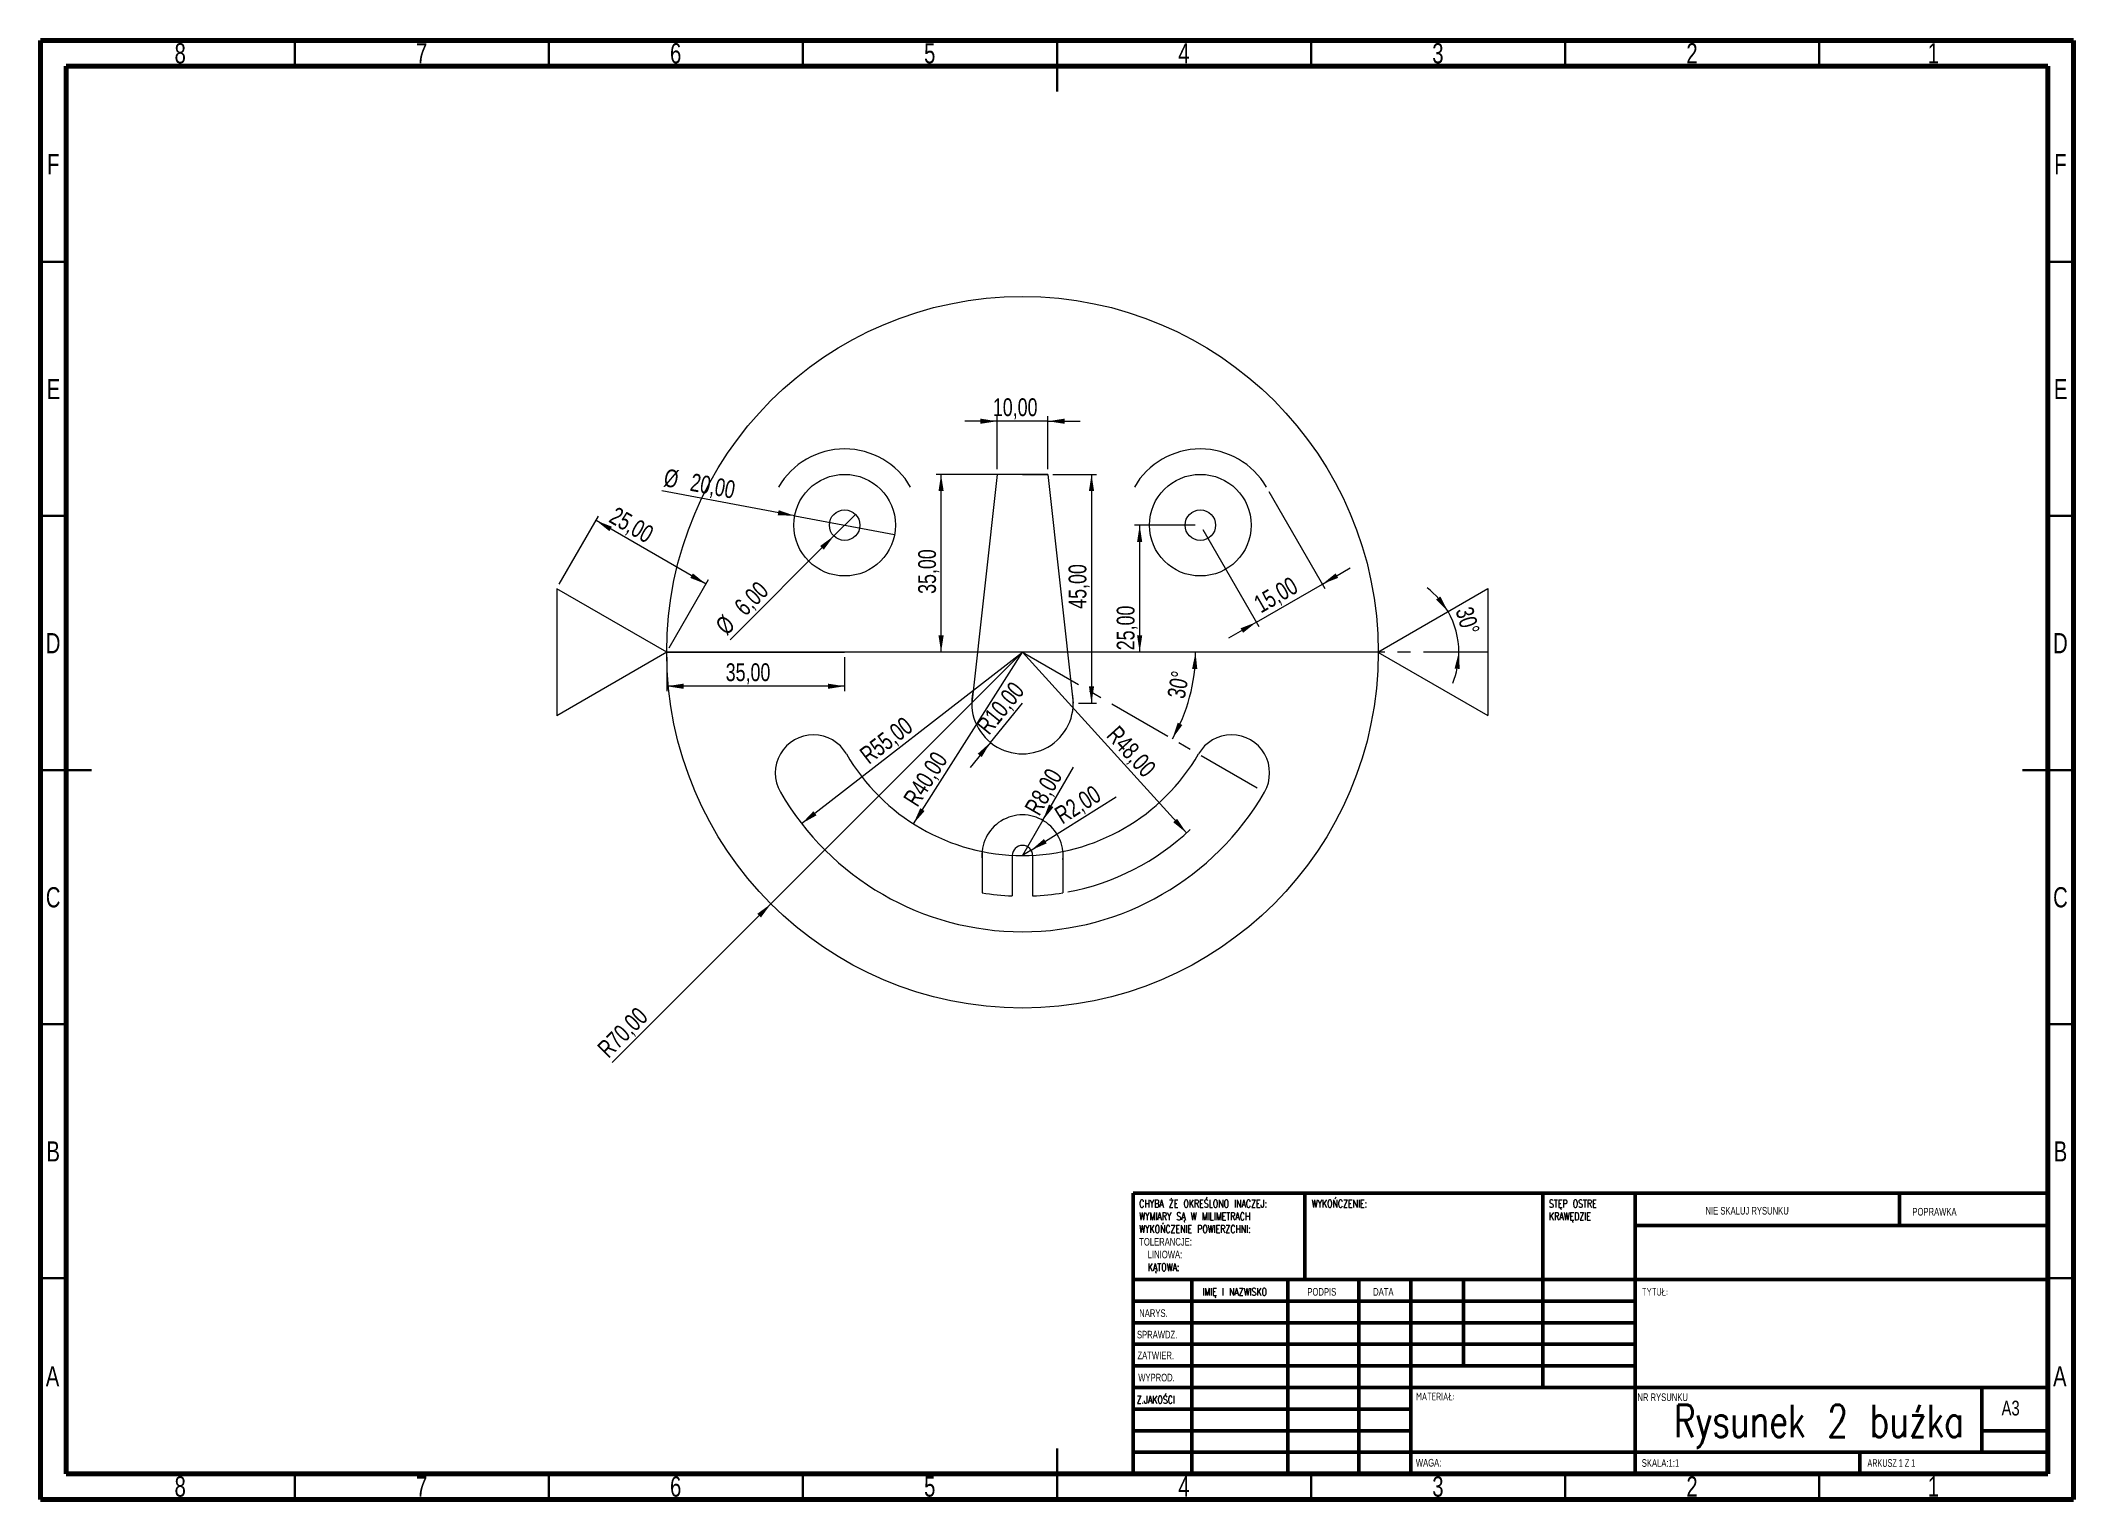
# Model space of a CAD drawing. Header units: millimetres. Extents: x 15 to 415, y 5 to 292.
import ezdxf

# ---------------------------------------------------------------- set-up
doc = ezdxf.new("R2010")
doc.units = ezdxf.units.MM
doc.linetypes.add('CENTERX2', pattern=[20.32, 12.7, -2.54, 2.54, -2.54])
doc.styles.add('SLDTEXTSTYLE0', font='TXT', dxfattribs={"width": 0.75})
doc.styles.add('SLDTEXTSTYLE1', font='TXT', dxfattribs={"width": 0.75, "bigfont": 'bigfont'})
doc.styles.add('SLDTEXTSTYLE2', font='TXT', dxfattribs={"width": 0.6875})
doc.dimstyles.new('SLDDIMSTYLE0', dxfattribs={"dimtxt": 3.5, "dimasz": 3.302, "dimexe": 0, "dimexo": 0.0625, "dimgap": 0.875, "dimtad": 1, "dimrnd": 1e-09, "dimzin": 12, "dimdsep": 46, "dimtxsty": 'SLDTEXTSTYLE0', "dimsah": 1, "dimcen": 0, "dimadec": 0, "dimazin": 3, "dimtfac": 1, "dimtofl": 0, "dimtmove": 0, "dimatfit": 3, "dimfxl": 0, "dimfrac": 2, "dimtolj": 1, "dimtzin": 12, "dimarcsym": 0})
doc.dimstyles.new('SLDDIMSTYLE1', dxfattribs={"dimtxt": 3.5, "dimasz": 3.302, "dimexe": 0, "dimexo": 0.0625, "dimgap": 0.875, "dimtad": 1, "dimrnd": 1e-09, "dimzin": 12, "dimdsep": 46, "dimtxsty": 'SLDTEXTSTYLE0', "dimsah": 1, "dimcen": 0.09, "dimadec": 0, "dimazin": 3, "dimtfac": 1, "dimtmove": 0, "dimatfit": 0, "dimfxl": 0, "dimfrac": 2, "dimtolj": 1, "dimtzin": 12, "dimarcsym": 0})
doc.dimstyles.new('SLDDIMSTYLE2', dxfattribs={"dimtxt": 3.5, "dimasz": 3.302, "dimexe": 0, "dimexo": 0.0625, "dimgap": 0.875, "dimtad": 1, "dimrnd": 1e-09, "dimzin": 12, "dimdsep": 46, "dimtxsty": 'SLDTEXTSTYLE0', "dimsah": 1, "dimcen": 0, "dimadec": 0, "dimazin": 3, "dimtfac": 1, "dimtofl": 0, "dimtmove": 0, "dimatfit": 3, "dimfxl": 0, "dimfrac": 2, "dimtolj": 1, "dimtzin": 12, "dimarcsym": 0})
doc.dimstyles.new('SLDDIMSTYLE3', dxfattribs={"dimtxt": 3.5, "dimasz": 3.302, "dimexe": 0, "dimexo": 0.0625, "dimgap": 0.875, "dimtad": 1, "dimrnd": 1e-09, "dimzin": 12, "dimdsep": 46, "dimtxsty": 'SLDTEXTSTYLE0', "dimsah": 1, "dimcen": 0.09, "dimadec": 0, "dimazin": 3, "dimtfac": 1, "dimtofl": 0, "dimtmove": 0, "dimatfit": 3, "dimfxl": 0, "dimfrac": 2, "dimtolj": 1, "dimtzin": 12, "dimarcsym": 0})
doc.dimstyles.new('SLDDIMSTYLE4', dxfattribs={"dimtxt": 3.5, "dimasz": 3.302, "dimexe": 0, "dimexo": 0.0625, "dimgap": 0.875, "dimtad": 1, "dimrnd": 1e-09, "dimzin": 12, "dimdsep": 46, "dimtxsty": 'SLDTEXTSTYLE0', "dimblk1": 'NONE', "dimsah": 1, "dimcen": 0, "dimadec": 0, "dimazin": 3, "dimtfac": 1, "dimtmove": 0, "dimatfit": 3, "dimldrblk": 'NONE', "dimfxl": 0, "dimfrac": 2, "dimtolj": 1, "dimtzin": 12, "dimarcsym": 0})
doc.dimstyles.new('SLDDIMSTYLE5', dxfattribs={"dimtxt": 3.5, "dimasz": 3.302, "dimexe": 0, "dimexo": 0.0625, "dimgap": 0.875, "dimtad": 1, "dimdec": 4, "dimzin": 12, "dimdsep": 46, "dimtxsty": 'SLDTEXTSTYLE0', "dimsah": 1, "dimcen": 0.09, "dimazin": 3, "dimtfac": 1, "dimtofl": 0, "dimtmove": 0, "dimatfit": 3, "dimfxl": 0, "dimfrac": 2, "dimtolj": 1, "dimtzin": 12, "dimarcsym": 0})

# ---------------------------------------------------------------- blocks, each defined once
blk = doc.blocks.new('_D')
at = {"color": 7, "linetype": 'Continuous', "lineweight": 0}
for q in [(208.21, 171.67), (127.46, 90.92)]:
    blk.add_line((158.71, 122.17), q, dxfattribs=at)
at = {"color": 7, "linetype": 'Continuous', "lineweight": 18}
blk.add_solid([(158.71, 122.17), (156.02, 120.2), (156.74, 119.48)], dxfattribs=at)
at = {"color": 7, "linetype": 'Continuous', "lineweight": 18, "insert": (124.27, 94.11), "char_height": 3.5, "attachment_point": 1, "rotation": 45, "style": 'SLDTEXTSTYLE0'}
blk.add_mtext('R70,00', dxfattribs=at)
blk = doc.blocks.new('_D_1')
at = {"color": 7, "linetype": 'Continuous', "lineweight": 0}
for p, q in [((117.06, 185.04), (124.8, 198.45)), ((145.95, 185.08), (124.3, 197.58)), ((138.71, 172.54), (146.45, 185.95))]:
    blk.add_line(p, q, dxfattribs=at)
at = {"color": 7, "linetype": 'Continuous', "lineweight": 18}
for points in [[(124.3, 197.58), (126.91, 195.49), (127.41, 196.37)], [(145.95, 185.08), (143.35, 187.17), (142.84, 186.29)]]:
    blk.add_solid(points, dxfattribs=at)
at = {"color": 7, "linetype": 'Continuous', "lineweight": 18, "insert": (128.36, 200.44), "char_height": 3.5, "attachment_point": 1, "rotation": 330, "style": 'SLDTEXTSTYLE0'}
blk.add_mtext('25,00', dxfattribs=at)
blk = doc.blocks.new('_D_2')
at = {"color": 7, "linetype": 'Continuous', "lineweight": 0}
for q in [(226.62, 143.23), (208.21, 131.67)]:
    blk.add_line((209.9, 132.73), q, dxfattribs=at)
at = {"color": 7, "linetype": 'Continuous', "lineweight": 18}
blk.add_solid([(209.9, 132.73), (212.97, 134.06), (212.43, 134.92)], dxfattribs=at)
at = {"color": 7, "linetype": 'Continuous', "lineweight": 18, "insert": (214.18, 140.7), "char_height": 3.5, "attachment_point": 1, "rotation": 32.1084, "style": 'SLDTEXTSTYLE0'}
blk.add_mtext('R2,00', dxfattribs=at)
blk = doc.blocks.new('_D_3')
at = {"color": 7, "linetype": 'Continuous', "lineweight": 0}
for q in [(218.27, 149.09), (208.21, 131.67)]:
    blk.add_line((212.21, 138.6), q, dxfattribs=at)
at = {"color": 7, "linetype": 'Continuous', "lineweight": 18}
blk.add_solid([(212.21, 138.6), (214.3, 141.2), (213.42, 141.71)], dxfattribs=at)
at = {"color": 7, "linetype": 'Continuous', "lineweight": 18, "insert": (208.46, 141.03), "char_height": 3.5, "attachment_point": 1, "rotation": 60, "style": 'SLDTEXTSTYLE0'}
blk.add_mtext('R8,00', dxfattribs=at)
blk = doc.blocks.new('_D_4')
at = {"color": 7, "linetype": 'Continuous', "lineweight": 0}
blk.add_line((186.74, 137.92), (208.21, 171.67), dxfattribs=at)
at = {"color": 7, "linetype": 'Continuous', "lineweight": 18}
blk.add_solid([(186.74, 137.92), (188.94, 140.43), (188.09, 140.98)], dxfattribs=at)
at = {"color": 7, "linetype": 'Continuous', "lineweight": 18, "insert": (184.58, 142.9), "char_height": 3.5, "attachment_point": 1, "rotation": 57.5466, "style": 'SLDTEXTSTYLE0'}
blk.add_mtext('R40,00', dxfattribs=at)
blk = doc.blocks.new('_D_5')
at = {"color": 7, "linetype": 'Continuous', "lineweight": 0}
blk.add_line((164.75, 137.95), (208.21, 171.67), dxfattribs=at)
at = {"color": 7, "linetype": 'Continuous', "lineweight": 18}
blk.add_solid([(164.75, 137.95), (167.68, 139.58), (167.05, 140.38)], dxfattribs=at)
at = {"color": 7, "linetype": 'Continuous', "lineweight": 18, "insert": (175.84, 152.25), "char_height": 3.5, "attachment_point": 1, "rotation": 37.8079, "style": 'SLDTEXTSTYLE0'}
blk.add_mtext('R55,00', dxfattribs=at)
blk = doc.blocks.new('_D_6')
at = {"color": 7, "linetype": 'Continuous', "lineweight": 0}
blk.add_line((240.47, 136.12), (208.21, 171.67), dxfattribs=at)
at = {"color": 7, "linetype": 'Continuous', "lineweight": 18}
blk.add_arc((208.21, 171.67), 48, 280.739, 313.4165, dxfattribs=at)
blk.add_solid([(240.47, 136.12), (238.62, 138.91), (237.87, 138.23)], dxfattribs=at)
at = {"color": 7, "linetype": 'Continuous', "lineweight": 18, "insert": (227.14, 157.51), "char_height": 3.5, "attachment_point": 1, "rotation": 312.223, "style": 'SLDTEXTSTYLE0'}
blk.add_mtext('R48,00', dxfattribs=at)
blk = doc.blocks.new('_D_7')
at = {"color": 7, "linetype": 'Continuous', "lineweight": 0}
for q in [(208.21, 161.68), (197.88, 149.01)]:
    blk.add_line((201.89, 153.93), q, dxfattribs=at)
at = {"color": 7, "linetype": 'Continuous', "lineweight": 18}
blk.add_solid([(201.89, 153.93), (199.41, 151.69), (200.2, 151.05)], dxfattribs=at)
at = {"color": 7, "linetype": 'Continuous', "lineweight": 18, "insert": (198.91, 157.42), "char_height": 3.5, "attachment_point": 1, "rotation": 50.8027, "style": 'SLDTEXTSTYLE0'}
blk.add_mtext('R10,00', dxfattribs=at)
blk = doc.blocks.new('_D_8')
at = {"color": 7, "linetype": 'Continuous', "lineweight": 0}
for p, q in [((138.21, 170.67), (138.21, 163.98)), ((173.21, 170.67), (173.21, 163.98)), ((173.21, 164.98), (138.21, 164.98))]:
    blk.add_line(p, q, dxfattribs=at)
at = {"color": 7, "linetype": 'Continuous', "lineweight": 18}
for points in [[(138.21, 164.98), (141.51, 164.47), (141.51, 165.49)], [(173.21, 164.98), (169.91, 165.49), (169.91, 164.47)]]:
    blk.add_solid(points, dxfattribs=at)
at = {"color": 7, "linetype": 'Continuous', "lineweight": 18, "insert": (149.81, 169.49), "char_height": 3.5, "attachment_point": 1, "style": 'SLDTEXTSTYLE0'}
blk.add_mtext('35,00', dxfattribs=at)
blk = doc.blocks.new('_D_9')
at = {"color": 7, "linetype": 'Continuous', "lineweight": 0}
for p, q in [((242.21, 196.67), (230.27, 196.67)), ((231.27, 171.67), (231.27, 196.67)), ((242.21, 171.67), (230.27, 171.67))]:
    blk.add_line(p, q, dxfattribs=at)
at = {"color": 7, "linetype": 'Continuous', "lineweight": 18}
for points in [[(231.27, 196.67), (230.76, 193.37), (231.77, 193.37)], [(231.27, 171.67), (231.77, 174.97), (230.76, 174.97)]]:
    blk.add_solid(points, dxfattribs=at)
at = {"color": 7, "linetype": 'Continuous', "lineweight": 18, "insert": (226.75, 172.06), "char_height": 3.5, "attachment_point": 1, "rotation": 90, "style": 'SLDTEXTSTYLE0'}
blk.add_mtext('25,00', dxfattribs=at)
blk = doc.blocks.new('_D_10')
at = {"color": 7, "linetype": 'Continuous', "lineweight": 0}
for q in [(175.33, 198.79), (150.67, 174.14)]:
    blk.add_line((171.09, 194.55), q, dxfattribs=at)
at = {"color": 7, "linetype": 'Continuous', "lineweight": 18}
blk.add_solid([(171.09, 194.55), (168.39, 192.57), (169.11, 191.85)], dxfattribs=at)
at = {"color": 7, "linetype": 'Continuous', "lineweight": 18, "char_height": 3.5, "attachment_point": 1, "rotation": 45, "style": 'SLDTEXTSTYLE0'}
for s, insert in [('6,00', (151.19, 181.08)), ('%%c', (147.5, 177.31))]:
    blk.add_mtext(s, dxfattribs=dict(at, insert=insert))
blk = doc.blocks.new('_None')
blk = doc.blocks.new('_D_11')
at = {"color": 7, "linetype": 'Continuous', "lineweight": 0}
for q in [(137.25, 203.42), (183.04, 194.82)]:
    blk.add_line((163.38, 198.52), q, dxfattribs=at)
at = {"color": 7, "linetype": 'Continuous', "lineweight": 18}
blk.add_solid([(163.38, 198.52), (160.23, 199.62), (160.04, 198.63)], dxfattribs=at)
at = {"color": 7, "linetype": 'Continuous', "lineweight": 18, "char_height": 3.5, "attachment_point": 1, "rotation": 349.3643, "style": 'SLDTEXTSTYLE0'}
for s, insert in [('%%c', (138.08, 207.84)), ('20,00', (143.28, 206.92))]:
    blk.add_mtext(s, dxfattribs=dict(at, insert=insert))
blk = doc.blocks.new('_D_12')
at = {"color": 7, "linetype": 'Continuous', "lineweight": 0}
for p, q in [((207.21, 206.67), (191.19, 206.67)), ((192.19, 171.67), (192.19, 206.67)), ((207.21, 171.67), (191.19, 171.67))]:
    blk.add_line(p, q, dxfattribs=at)
at = {"color": 7, "linetype": 'Continuous', "lineweight": 18}
for points in [[(192.19, 206.67), (191.68, 203.37), (192.7, 203.37)], [(192.19, 171.67), (192.7, 174.97), (191.68, 174.97)]]:
    blk.add_solid(points, dxfattribs=at)
at = {"color": 7, "linetype": 'Continuous', "lineweight": 18, "insert": (187.68, 183.15), "char_height": 3.5, "attachment_point": 1, "rotation": 90, "style": 'SLDTEXTSTYLE0'}
blk.add_mtext('35,00', dxfattribs=at)
blk = doc.blocks.new('_D_13')
at = {"color": 7, "linetype": 'Continuous', "lineweight": 0}
for p, q in [((203.21, 217.12), (196.86, 217.12)), ((203.21, 207.67), (203.21, 218.12)), ((213.21, 217.12), (203.21, 217.12)), ((213.21, 207.67), (213.21, 218.12)), ((213.21, 217.12), (219.56, 217.12))]:
    blk.add_line(p, q, dxfattribs=at)
at = {"color": 7, "linetype": 'Continuous', "lineweight": 18}
for points in [[(203.21, 217.12), (199.91, 217.63), (199.91, 216.61)], [(213.21, 217.12), (216.51, 216.61), (216.51, 217.63)]]:
    blk.add_solid(points, dxfattribs=at)
at = {"color": 7, "linetype": 'Continuous', "lineweight": 18, "insert": (202.38, 221.63), "char_height": 3.5, "attachment_point": 1, "style": 'SLDTEXTSTYLE0'}
blk.add_mtext('10,00', dxfattribs=at)
blk = doc.blocks.new('_D_14')
at = {"color": 7, "linetype": 'Continuous', "lineweight": 0}
for p, q in [((214.21, 206.67), (222.79, 206.67)), ((221.79, 206.67), (221.79, 161.68)), ((219.21, 161.68), (222.79, 161.68))]:
    blk.add_line(p, q, dxfattribs=at)
at = {"color": 7, "linetype": 'Continuous', "lineweight": 18}
for points in [[(221.79, 206.67), (221.28, 203.37), (222.3, 203.37)], [(221.79, 161.68), (222.3, 164.98), (221.28, 164.98)]]:
    blk.add_solid(points, dxfattribs=at)
at = {"color": 7, "linetype": 'Continuous', "lineweight": 18, "insert": (217.28, 180.22), "char_height": 3.5, "attachment_point": 1, "rotation": 90, "style": 'SLDTEXTSTYLE0'}
blk.add_mtext('45,00', dxfattribs=at)
blk = doc.blocks.new('_D_15')
at = {"color": 7, "linetype": 'Continuous', "lineweight": 0}
for p, q in [((256.7, 203.3), (267.72, 184.22)), ((243.71, 195.8), (254.73, 176.72)), ((267.22, 185.09), (272.72, 188.26)), ((254.23, 177.59), (267.22, 185.09)), ((254.23, 177.59), (248.73, 174.41))]:
    blk.add_line(p, q, dxfattribs=at)
at = {"color": 7, "linetype": 'Continuous', "lineweight": 18}
for points in [[(267.22, 185.09), (270.33, 186.3), (269.82, 187.18)], [(254.23, 177.59), (251.11, 176.38), (251.62, 175.5)]]:
    blk.add_solid(points, dxfattribs=at)
at = {"color": 7, "linetype": 'Continuous', "lineweight": 18, "insert": (253.37, 182.3), "char_height": 3.5, "attachment_point": 1, "rotation": 30, "style": 'SLDTEXTSTYLE0'}
blk.add_mtext('15,00', dxfattribs=at)
blk = doc.blocks.new('_D_16')
at = {"color": 7, "linetype": 'Continuous', "lineweight": 18}
for start, end in [(30, 52.4691), (0, 30), (337.5309, 0)]:
    blk.add_arc((278.16, 171.7), 15.92, start, end, dxfattribs=at)
for points in [[(291.95, 179.66), (290.43, 182.64), (289.6, 182.04)], [(294.08, 171.7), (293.24, 168.47), (294.25, 168.37)]]:
    blk.add_solid(points, dxfattribs=at)
at = {"color": 7, "linetype": 'Continuous', "lineweight": 18, "insert": (296.74, 180.91), "char_height": 3.5, "attachment_point": 1, "rotation": 286.5842, "style": 'SLDTEXTSTYLE0'}
blk.add_mtext('30°', dxfattribs=at)
blk = doc.blocks.new('_D_17')
at = {"color": 7, "linetype": 'Continuous', "lineweight": 18}
blk.add_arc((208.22, 171.67), 34.04, 329.9946, 0, dxfattribs=at)
for points in [[(242.26, 171.67), (241.59, 168.4), (242.61, 168.35)], [(237.7, 154.65), (239.66, 157.35), (238.76, 157.81)]]:
    blk.add_solid(points, dxfattribs=at)
at = {"color": 7, "linetype": 'Continuous', "lineweight": 18, "insert": (236.66, 162.97), "char_height": 3.5, "attachment_point": 1, "rotation": 79.793, "style": 'SLDTEXTSTYLE0'}
blk.add_mtext('30°', dxfattribs=at)

msp = doc.modelspace()

# ---------------------------------------------------------------- linework, layer by layer
at = {"color": 7, "linetype": 'Continuous', "lineweight": 70}
for p, q in [((15, 5), (15, 292)), ((15, 292), (415, 292)), ((415, 292), (415, 5)), ((20, 10), (20, 287)), ((20, 287), (410, 287)), ((410, 287), (410, 10)), ((410, 10), (20, 10)), ((415, 5), (15, 5))]:
    msp.add_line(p, q, dxfattribs=at)
at = {"color": 7, "linetype": 'Continuous', "lineweight": 35}
for p, q in [((65, 287), (65, 292)), ((115, 287), (115, 292)), ((165, 287), (165, 292)), ((215, 292), (215, 282)), ((215, 287), (215, 292)), ((265, 287), (265, 292)), ((315, 287), (315, 292)), ((365, 287), (365, 292)), ((20, 248.5), (15, 248.5)), ((410, 248.5), (415, 248.5)), ((20, 198.5), (15, 198.5)), ((410, 198.5), (415, 198.5)), ((15, 148.5), (25, 148.5)), ((20, 148.5), (15, 148.5)), ((415, 148.5), (405, 148.5)), ((410, 148.5), (415, 148.5)), ((20, 98.5), (15, 98.5)), ((410, 98.5), (415, 98.5)), ((20, 48.5), (15, 48.5)), ((410, 48.5), (415, 48.5)), ((215, 5), (215, 15)), ((65, 10), (65, 5)), ((115, 10), (115, 5)), ((165, 10), (165, 5)), ((215, 10), (215, 5)), ((265, 10), (265, 5)), ((315, 10), (315, 5)), ((365, 10), (365, 5))]:
    msp.add_line(p, q, dxfattribs=at)
at = {"color": 7, "linetype": 'Continuous', "lineweight": 18}
for p, q in [((203.20948, 206.67013), (198.20881, 161.67612)), ((208.20881, 206.67013), (203.20948, 206.67013)), ((213.20948, 206.67013), (203.20948, 206.67013)), ((208.20881, 206.67013), (213.20948, 206.67013)), ((213.20948, 206.67013), (218.20881, 161.67612)), ((138.20881, 171.67013), (116.55817, 184.17013)), ((116.55817, 184.17013), (116.55817, 159.17013)), ((278.15905, 171.70292), (299.80969, 184.20292)), ((299.80969, 184.20292), (299.80969, 159.20292)), ((138.20881, 171.67013), (116.55817, 159.17013)), ((278.20881, 171.67013), (138.20881, 171.67013)), ((138.20881, 171.67013), (173.20881, 171.67013)), ((208.20881, 171.67013), (208.20881, 171.67612)), ((278.20881, 171.67013), (243.20881, 171.67013)), ((278.15905, 171.70292), (299.80969, 159.20292)), ((200.24891, 132.47013), (200.24891, 124.33473)), ((216.16871, 132.47013), (216.16871, 124.33473)), ((206.20881, 131.67013), (206.20881, 123.71182)), ((210.20881, 131.67013), (210.20881, 123.71182))]:
    msp.add_line(p, q, dxfattribs=at)
at = {"color": 7, "linetype": 'CENTERX2', "lineweight": 18}
for p, q in [((208.20881, 171.67612), (255.84021, 144.17013)), ((299.80969, 171.70292), (278.15905, 171.70292))]:
    msp.add_line(p, q, dxfattribs=at)
at = {"color": 7, "linetype": 'Continuous', "lineweight": 50}
for p, q in [((230, 65.25), (410, 65.25)), ((230, 65.25), (230, 10)), ((263.8, 48.25), (263.8, 65.25)), ((310.6, 65.25), (310.6, 27)), ((328.8, 65.25), (328.8, 10)), ((380.8, 58.875), (380.8, 65.25)), ((410, 58.875), (328.8, 58.875)), ((410, 48.25), (230, 48.25)), ((241.56416, 48.25), (241.56416, 10)), ((260.44225, 48.25), (260.44225, 10)), ((274.39893, 48.25), (274.39893, 10)), ((284.6, 10), (284.6, 48.25)), ((295, 31.25), (295, 48.25)), ((328.8, 44), (230, 44)), ((328.8, 39.75), (230, 39.75)), ((328.8, 35.5), (230, 35.5)), ((328.8, 31.25), (230, 31.25)), ((284.6, 27), (230, 27)), ((284.6, 27), (410, 27)), ((397, 14.25), (397, 27)), ((284.6, 22.74993), (230, 22.74993)), ((284.6, 18.5), (230, 18.5)), ((410, 18.5), (397, 18.5)), ((230, 14.25), (410, 14.25)), ((373, 10), (373, 14.25))]:
    msp.add_line(p, q, dxfattribs=at)
at = {"color": 7, "linetype": 'Continuous', "lineweight": 18}
for centre, radius in [((208.20881, 171.67013), 70), ((173.20881, 196.67013), 10), ((243.20881, 196.67013), 10), ((173.20881, 196.67013), 3), ((243.20881, 196.67013), 3)]:
    msp.add_circle(centre, radius, dxfattribs=at)
for centre, radius, start, end in [((173.20881, 196.67013), 15, 30, 150), ((243.20881, 196.67013), 15, 30, 150), ((208.20881, 161.67612), 10, 88.0163149, 91.9836851), ((208.20881, 161.67612), 10, 167.3162428, 12.6803601), ((167.0726, 147.92013), 7.5, 30, 210), ((249.34502, 147.92013), 7.5, 330, 150), ((208.20881, 171.67013), 40, 210, 330), ((208.20881, 171.67013), 55, 210, 330), ((208.20881, 131.67013), 8, 354.2608295, 185.7391705), ((208.20881, 131.67013), 2, 360, 180), ((208.20881, 171.67013), 48, 260.4544737, 267.6119845), ((208.20881, 171.67013), 48, 272.3880155, 279.5455263)]:
    msp.add_arc(centre, radius, start, end, dxfattribs=at)

# ---------------------------------------------------------------- texts
at = {"color": 7, "linetype": 'Continuous', "lineweight": 0}
for s, insert, char_height, attachment_point, style in [('8', (42.46004, 291.49984), 3.96875, 2, 'SLDTEXTSTYLE0'), ('7', (89.96004, 291.49984), 3.96875, 2, 'SLDTEXTSTYLE0'), ('6', (139.96004, 291.49984), 3.96875, 2, 'SLDTEXTSTYLE0'), ('5', (189.96004, 291.49984), 3.96875, 2, 'SLDTEXTSTYLE0'), ('4', (239.96004, 291.49984), 3.96875, 2, 'SLDTEXTSTYLE0'), ('3', (289.96004, 291.49984), 3.96875, 2, 'SLDTEXTSTYLE0'), ('2', (339.96004, 291.49984), 3.96875, 2, 'SLDTEXTSTYLE0'), ('1', (387.46004, 291.49984), 3.96875, 2, 'SLDTEXTSTYLE0'), ('F', (17.45774, 269.6921), 3.96875, 2, 'SLDTEXTSTYLE0'), ('F', (412.45774, 269.6921), 3.96875, 2, 'SLDTEXTSTYLE0'), ('E', (17.50781, 225.4421), 3.96875, 2, 'SLDTEXTSTYLE0'), ('E', (412.50781, 225.4421), 3.96875, 2, 'SLDTEXTSTYLE0'), ('D', (17.45269, 175.4421), 3.96875, 2, 'SLDTEXTSTYLE0'), ('D', (412.45269, 175.4421), 3.96875, 2, 'SLDTEXTSTYLE0'), ('C', (17.45866, 125.4421), 3.96875, 2, 'SLDTEXTSTYLE0'), ('C', (412.45866, 125.4421), 3.96875, 2, 'SLDTEXTSTYLE0'), ('B', (17.4706, 75.4421), 3.96875, 2, 'SLDTEXTSTYLE0'), ('B', (412.4706, 75.4421), 3.96875, 2, 'SLDTEXTSTYLE0'), ('CHYBA ŻE OKREŚLONO INACZEJ:', (231.1818, 63.92097), 1.5, 1, 'SLDTEXTSTYLE1'), ('WYKOŃCZENIE:', (265.12326, 63.92097), 1.5, 1, 'SLDTEXTSTYLE1'), ('WYMIARY SĄ W MILIMETRACH', (231.1818, 61.42097), 1.5, 1, 'SLDTEXTSTYLE1'), ('STĘP OSTRE', (311.82119, 63.92097), 1.5, 1, 'SLDTEXTSTYLE1'), ('KRAWĘDZIE', (311.82119, 61.42097), 1.5, 1, 'SLDTEXTSTYLE1'), ('NIE SKALUJ RYSUNKU', (342.61464, 62.53299), 1.5, 1, 'SLDTEXTSTYLE0'), ('POPRAWKA', (383.32758, 62.33491), 1.5, 1, 'SLDTEXTSTYLE0'), ('TOLERANCJE:', (231.1818, 56.42097), 1.5, 1, 'SLDTEXTSTYLE0'), ('WYKOŃCZENIE POWIERZCHNI:', (231.1818, 58.92097), 1.5, 1, 'SLDTEXTSTYLE1'), ('LINIOWA:', (232.8693, 53.92097), 1.5, 1, 'SLDTEXTSTYLE0'), ('KĄTOWA:', (232.8693, 51.42097), 1.5, 1, 'SLDTEXTSTYLE1'), ('IMIĘ I NAZWISKO', (243.61652, 46.57618), 1.5, 1, 'SLDTEXTSTYLE1'), ('PODPIS', (264.26793, 46.57618), 1.5, 1, 'SLDTEXTSTYLE0'), ('DATA', (277.2147, 46.57618), 1.5, 1, 'SLDTEXTSTYLE0'), ('TYTUŁ:', (330.07893, 46.57618), 1.5, 1, 'SLDTEXTSTYLE1'), ('NARYS.', (231.1818, 42.38478), 1.5, 1, 'SLDTEXTSTYLE0'), ('SPRAWDZ.', (230.73519, 38.16185), 1.5, 1, 'SLDTEXTSTYLE0'), ('ZATWIER.', (230.83891, 34.06587), 1.5, 1, 'SLDTEXTSTYLE0'), ('A', (17.33969, 31.1921), 3.96875, 2, 'SLDTEXTSTYLE0'), ('WYPROD.', (230.99001, 29.71578), 1.5, 1, 'SLDTEXTSTYLE0'), ('A', (412.33969, 31.1921), 3.96875, 2, 'SLDTEXTSTYLE0'), ('Z.JAKOŚCI', (230.66904, 25.34965), 1.5, 1, 'SLDTEXTSTYLE1'), ('MATERIAŁ:', (285.64586, 25.98606), 1.5, 1, 'SLDTEXTSTYLE1'), ('NR RYSUNKU', (329.20919, 25.84285), 1.5, 1, 'SLDTEXTSTYLE0'), ('A3', (400.87116, 24.40639), 2.910417, 1, 'SLDTEXTSTYLE0'), ('Rysunek 2 buźka', (364.93259, 23.60691), 6.35, 2, 'SLDTEXTSTYLE1'), ('WAGA:', (285.61781, 12.94931), 1.4986, 1, 'SLDTEXTSTYLE0'), ('SKALA:1:1', (330.07397, 12.90009), 1.5, 1, 'SLDTEXTSTYLE0'), ('ARKUSZ 1 Z 1', (374.47829, 12.90009), 1.5, 1, 'SLDTEXTSTYLE2'), ('8', (42.46004, 9.49984), 3.96875, 2, 'SLDTEXTSTYLE0'), ('7', (89.96004, 9.49984), 3.96875, 2, 'SLDTEXTSTYLE0'), ('6', (139.96004, 9.49984), 3.96875, 2, 'SLDTEXTSTYLE0'), ('5', (189.96004, 9.49984), 3.96875, 2, 'SLDTEXTSTYLE0'), ('4', (239.96004, 9.49984), 3.96875, 2, 'SLDTEXTSTYLE0'), ('3', (289.96004, 9.49984), 3.96875, 2, 'SLDTEXTSTYLE0'), ('2', (339.96004, 9.49984), 3.96875, 2, 'SLDTEXTSTYLE0'), ('1', (387.46004, 9.49984), 3.96875, 2, 'SLDTEXTSTYLE0')]:
    msp.add_mtext(s, dxfattribs=dict(at, insert=insert, char_height=char_height, attachment_point=attachment_point, style=style))

# ---------------------------------------------------------------- dimensions: what is measured, and where the dimension line sits
at = {"color": 7, "linetype": 'Continuous', "lineweight": 18}
for base, p1, p2, dimstyle, picture, middle in [((203.20948, 217.11986), (213.20948, 206.67013), (203.20948, 206.67013), 'SLDDIMSTYLE1', '_D_13', (208.19501, 217.11986)), ((138.20881, 164.97982), (173.20881, 171.67013), (138.20881, 171.67013), 'SLDDIMSTYLE3', '_D_8', (155.62955, 164.97982))]:
    dim = msp.add_linear_dim(base=base, p1=p1, p2=p2, dimstyle=dimstyle, dxfattribs=at)
    dim.commit()
    dim.dimension.update_dxf_attribs({"geometry": picture, "text_midpoint": middle, "dimtype": 160})
for p1, p2, picture, middle in [((183.03702, 194.8245), (163.3806, 198.51577), '_D_11', (145.42975, 201.88677)), ((175.33013, 198.79145), (171.08749, 194.54881), '_D_10', (155.62956, 179.09089))]:
    dim = msp.add_diameter_dim_2p(p1=p1, p2=p2, dimstyle='SLDDIMSTYLE4', dxfattribs=at)
    dim.commit()
    dim.dimension.update_dxf_attribs({"geometry": picture, "text_midpoint": middle, "dimtype": 163})
for base, p1, p2, angle, dimstyle, picture, middle in [((192.18928, 206.67013), (208.20881, 171.67013), (208.20881, 206.67013), 90, 'SLDDIMSTYLE3', '_D_12', (192.18928, 188.97078)), ((221.78904, 161.67612), (213.20948, 206.67013), (218.20881, 161.67612), 90, 'SLDDIMSTYLE3', '_D_14', (221.78904, 186.03402)), ((267.21586, 185.0887), (243.20881, 196.67013), (256.19919, 204.17013), 30, 'SLDDIMSTYLE1', '_D_15', (260.66498, 181.30655)), ((124.3, 197.57936), (138.20881, 171.67013), (116.55817, 184.17013), 330, 'SLDDIMSTYLE1', '_D_1', (131.14714, 193.62617)), ((231.26635, 196.67013), (243.20881, 171.67013), (243.20881, 196.67013), 90, 'SLDDIMSTYLE1', '_D_9', (231.26635, 177.88144))]:
    dim = msp.add_linear_dim(base=base, p1=p1, p2=p2, angle=angle, dimstyle=dimstyle, dxfattribs=at)
    dim.commit()
    dim.dimension.update_dxf_attribs({"geometry": picture, "text_midpoint": middle, "dimtype": 160})
for base, line1, line2, picture, middle in [((293.53818, 175.82374), ((299.80969, 171.70292), (278.15905, 171.70292)), ((278.15905, 171.70292), (299.80969, 184.20292)), '_D_16', (293.41837, 176.24734)), ((241.10131, 162.85773), ((208.20881, 171.67612), (255.84021, 144.17013)), ((278.20881, 171.67013), (138.20881, 171.67013)), '_D_17', (241.72294, 165.6376))]:
    dim = msp.add_angular_dim_2l(base=base, line1=line1, line2=line2, dimstyle='SLDDIMSTYLE5', dxfattribs=at)
    dim.commit()
    dim.dimension.update_dxf_attribs({"geometry": picture, "text_midpoint": middle, "dimtype": 162})
for center, mpoint, dimstyle, picture, middle in [((208.20881, 171.67013), (158.71133, 122.17266), 'SLDDIMSTYLE0', '_D', (132.55141, 96.01273)), ((208.20881, 171.67013), (164.75494, 137.95424), 'SLDDIMSTYLE0', '_D_5', (184.21463, 153.05303)), ((208.20881, 171.67013), (186.74427, 137.91701), 'SLDDIMSTYLE0', '_D_4', (192.18929, 146.47933)), ((208.20881, 161.67612), (201.88888, 153.92638), 'SLDDIMSTYLE2', '_D_7', (206.98326, 160.17331)), ((208.20881, 171.67013), (240.4657, 136.12448), 'SLDDIMSTYLE0', '_D_6', (228.74948, 149.03525)), ((208.20881, 131.67013), (212.20881, 138.59833), 'SLDDIMSTYLE2', '_D_3', (215.4257, 144.17014)), ((208.20881, 131.67013), (209.9029, 132.73318), 'SLDDIMSTYLE0', '_D_2', (221.78905, 140.19178))]:
    dim = msp.add_radius_dim(center=center, mpoint=mpoint, dimstyle=dimstyle, dxfattribs=at)
    dim.commit()
    dim.dimension.update_dxf_attribs({"geometry": picture, "text_midpoint": middle, "dimtype": 164})

doc.saveas('drawing.dxf')
